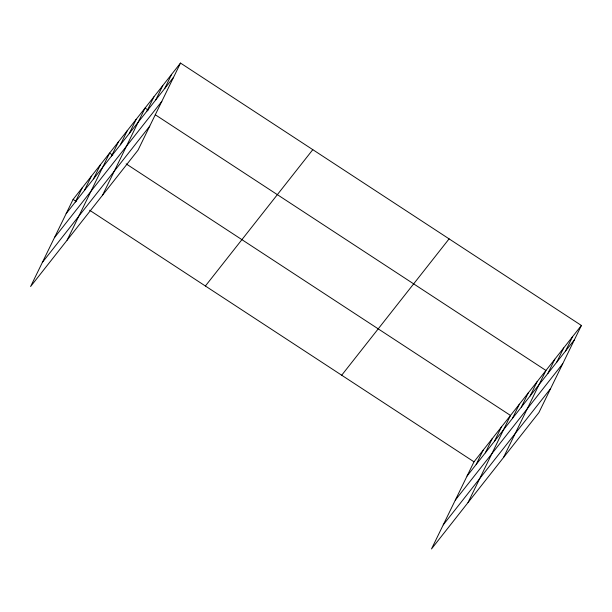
<?xml version="1.0" encoding="UTF-8"?>
<svg xmlns="http://www.w3.org/2000/svg" width="612" height="612" viewBox="0 0 612 612"><rect width="100%" height="100%" fill="white"/><g stroke="black" fill="none" stroke-linecap="round" stroke-linejoin="round"><path stroke-width="0.92" d="M180.502 63.059L73.096 199.413L30.6 286.531L138.006 150.185L180.502 63.059L581.4 325.469L538.904 412.587L431.498 548.941L473.994 461.815L581.4 325.469M75.276 202.059L82.222 187.823M84.41 190.47L91.349 176.233M93.537 178.88L100.483 164.643M67.121 240.172L109.609 153.054L112.761 155.111M111.529 156.037L118.476 141.8M120.388 144.792L127.334 130.555M129.254 133.546L136.193 119.302M102.564 195.182L145.059 108.056L148.203 110.122M146.972 111.047L153.918 96.811M155.831 99.794L162.777 85.558M164.697 88.549L171.643 74.312M476.174 464.462L483.12 450.225M485.308 452.872L492.255 438.636M494.435 441.283L501.381 427.046M468.019 502.582L510.507 415.456L126.149 163.878M512.428 418.447L519.374 404.211M521.286 407.202L528.232 392.958M530.153 395.949L537.091 381.712M503.462 457.585L545.958 370.459L155.295 114.758M547.87 373.45L554.816 359.213M556.736 362.205L563.675 347.968M565.595 350.951L572.541 336.715M66.15 213.649L173.556 77.303M54.414 237.701L161.828 101.355M42.327 262.479L149.741 126.133M205.387 286.003L312.801 149.657M341.695 375.225L449.101 238.871M467.048 476.052L574.454 339.706M455.313 500.103L562.726 363.757M443.233 524.889L550.639 388.536M73.096 199.413L76.24 201.47M89.627 210.237L473.994 461.815"/></g></svg>
